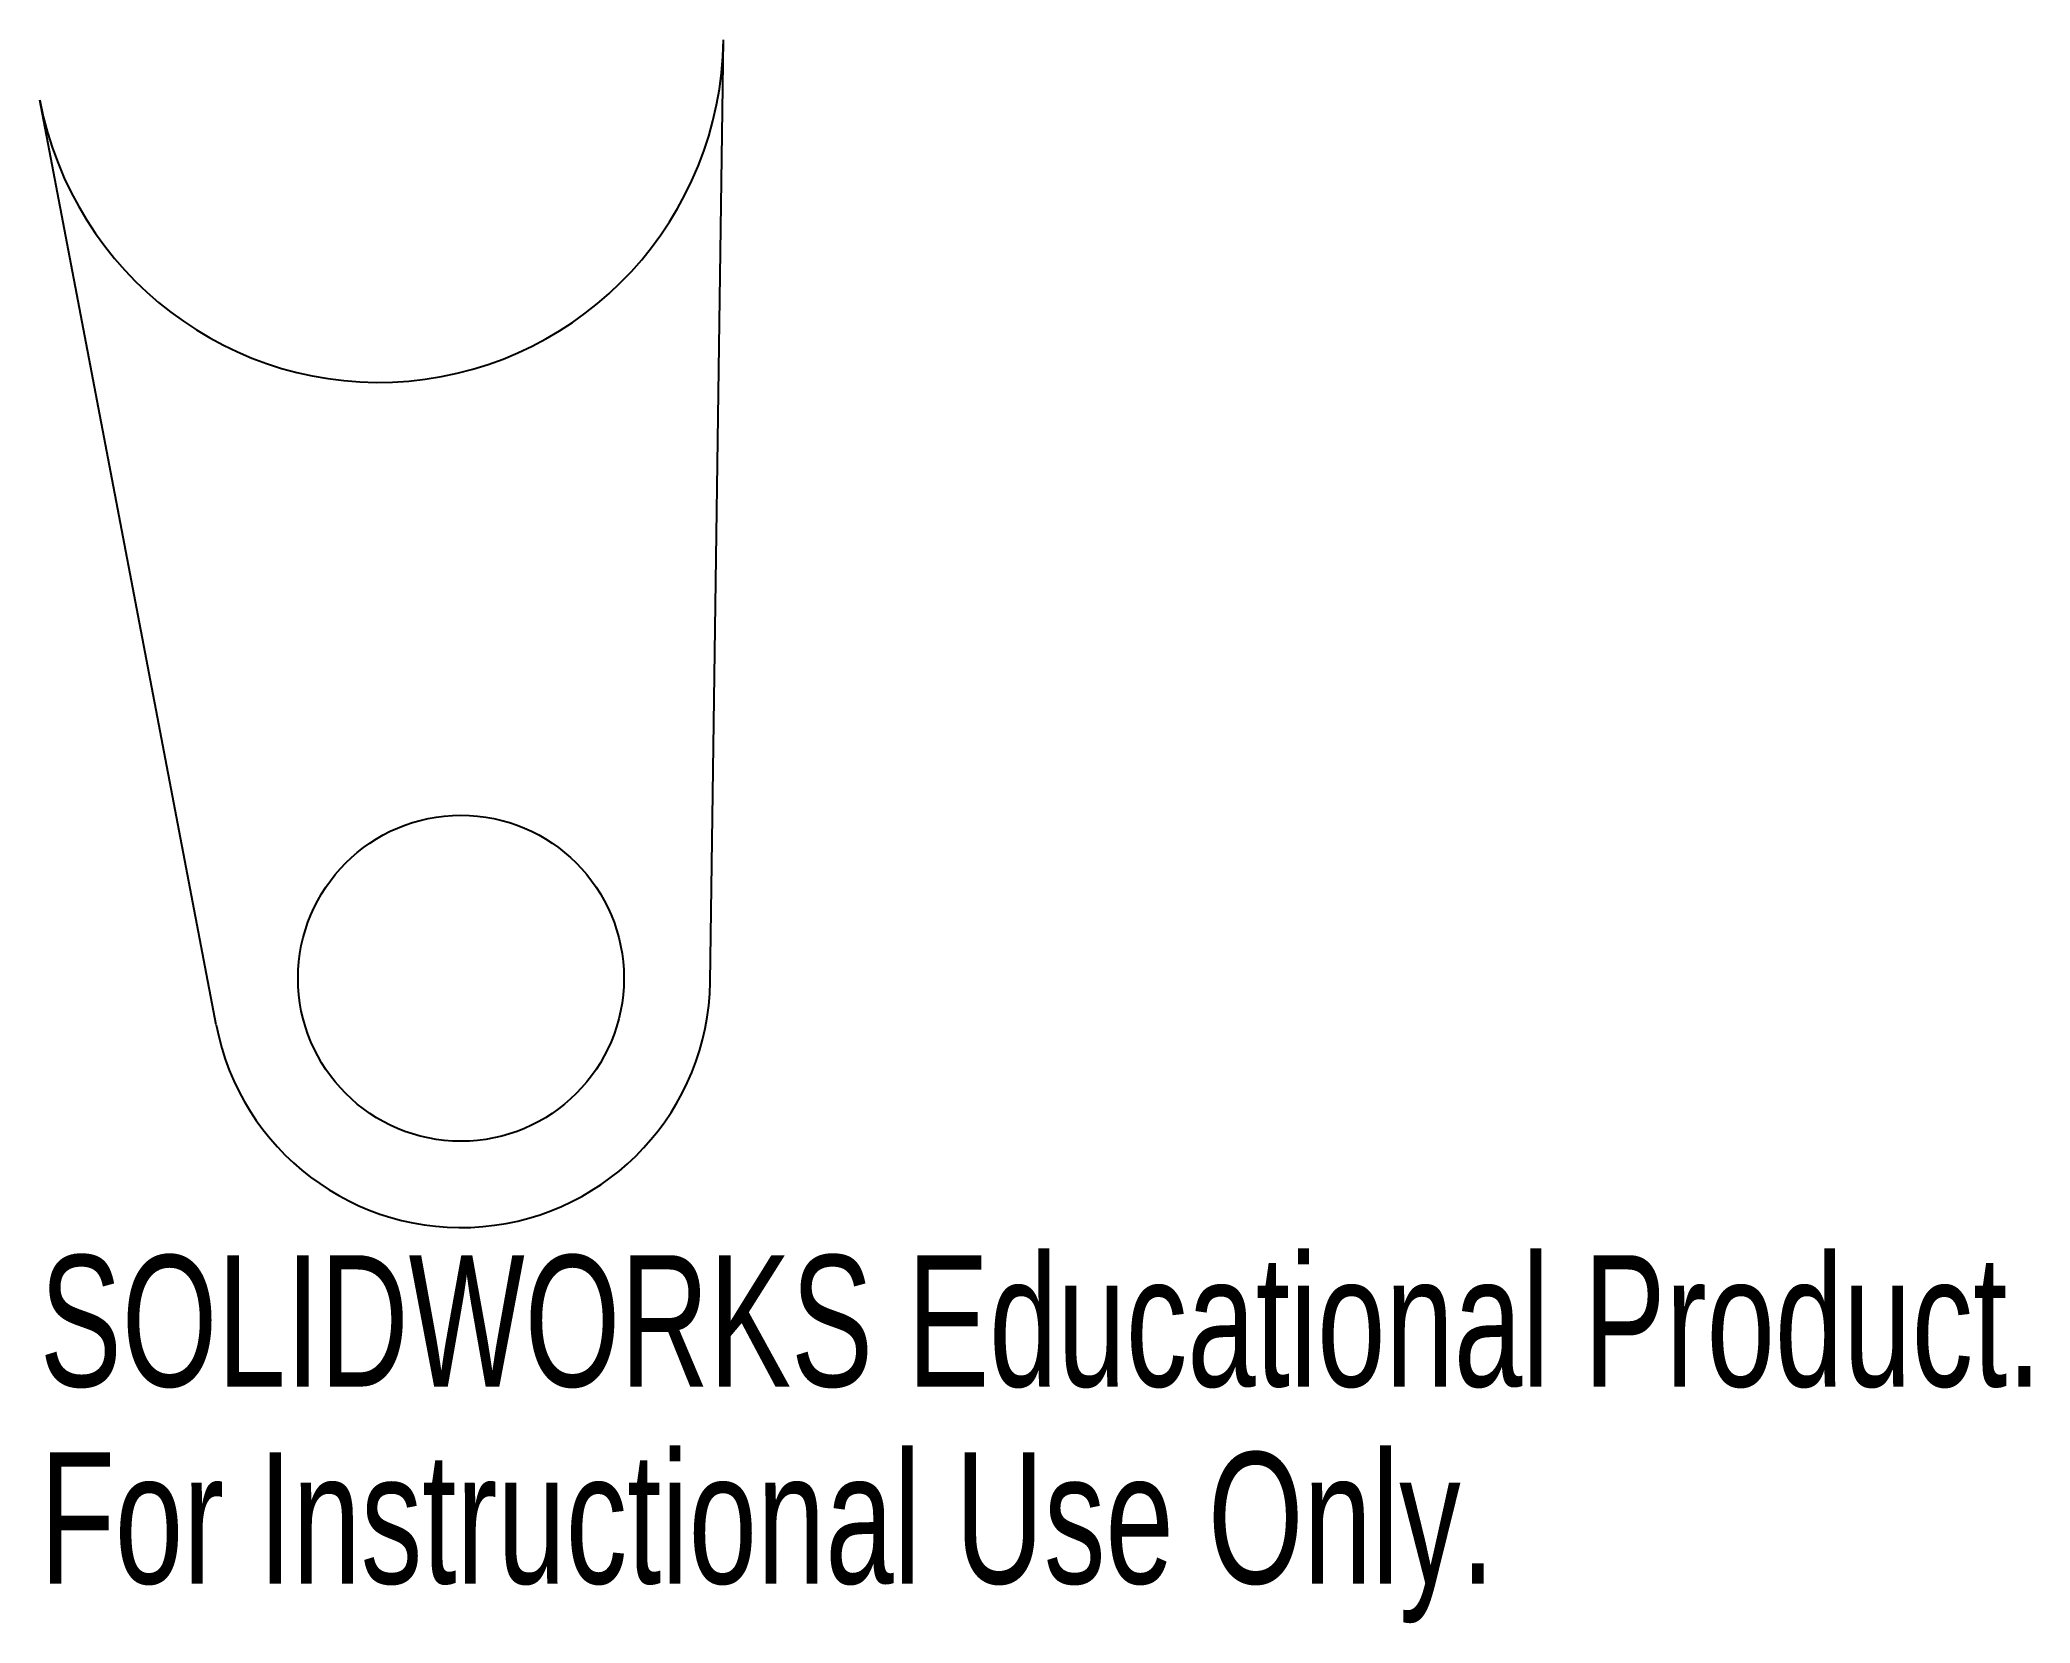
# Model space of a CAD drawing. Header units: inches. Extents: x 7.38 to 10.27, y -0.49 to 1.81.
import ezdxf

# ---------------------------------------------------------------- set-up
doc = ezdxf.new("R2010")
doc.units = ezdxf.units.IN
doc.header["$MEASUREMENT"] = 0
doc.styles.add('SLDTEXTSTYLE0', font='TXT', dxfattribs={"width": 0.7})

msp = doc.modelspace()

# ---------------------------------------------------------------- linework, layer by layer
at = {"color": 7, "linetype": 'Continuous', "lineweight": 25}
for p, q in [((8.3533, 0.4417), (8.3727, 1.8066)), ((7.6373, 0.3792), (7.3817, 1.719))]:
    msp.add_line(p, q, dxfattribs=at)
msp.add_circle((7.9921, 0.4468), 0.2362, dxfattribs=at)
msp.add_arc((7.9921, 0.4468), 0.3612, 190.8007, 359.1875, dxfattribs=at)
msp.add_ellipse((7.8727, 1.8139), major_axis=(0.0097, -0.5036), ratio=0.992643, start_param=4.882957, end_param=7.820382, dxfattribs=at)

# ---------------------------------------------------------------- texts
at = {"color": 7, "linetype": 'Continuous', "char_height": 0.1903, "attachment_point": 1, "style": 'SLDTEXTSTYLE0'}
for s, insert in [('SOLIDWORKS Educational Product.', (7.3817, 0.0455)), ('For Instructional Use Only.', (7.3817, -0.24))]:
    msp.add_mtext(s, dxfattribs=dict(at, insert=insert))

doc.saveas('drawing.dxf')
